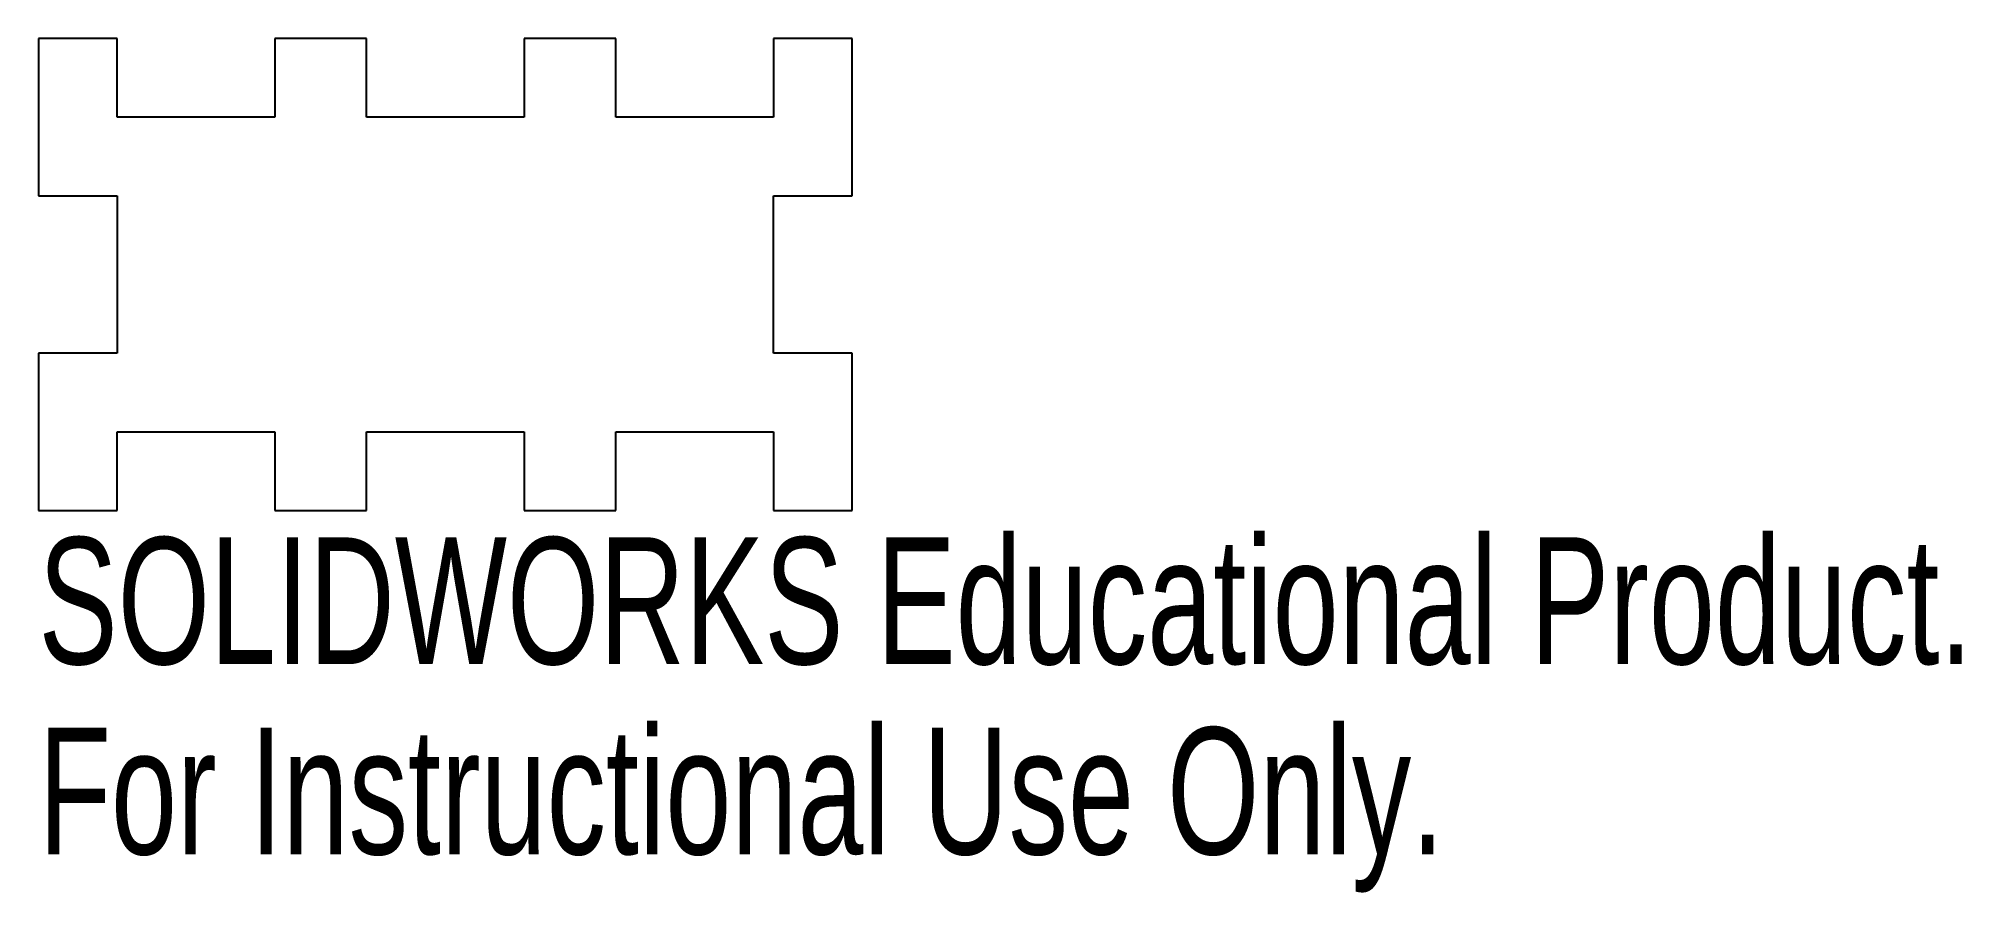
# Model space of a CAD drawing. Header units: millimetres. Extents: x -15.5 to 57.8, y -23.6 to 9.
import ezdxf

# ---------------------------------------------------------------- set-up
doc = ezdxf.new("R2010")
doc.units = ezdxf.units.MM
doc.styles.add('SLDTEXTSTYLE0', font='TXT', dxfattribs={"width": 0.7})

msp = doc.modelspace()

# ---------------------------------------------------------------- linework, layer by layer
at = {"color": 7, "linetype": 'Continuous', "lineweight": 25}
for p, q in [((-15.5, 9), (-15.5, 3)), ((-12.5, 9), (-15.5, 9)), ((-12.5, 6), (-12.5, 9)), ((-6.5, 9), (-6.5, 6)), ((-3, 9), (-6.5, 9)), ((-3, 6), (-3, 9)), ((3, 9), (3, 6)), ((6.5, 9), (3, 9)), ((6.5, 6), (6.5, 9)), ((12.5, 9), (12.5, 6)), ((15.5, 9), (12.5, 9)), ((15.5, 3), (15.5, 9)), ((-6.5, 6), (-12.5, 6)), ((3, 6), (-3, 6)), ((12.5, 6), (6.5, 6)), ((-15.5, 3), (-12.5, 3)), ((-12.5, 3), (-12.5, -3)), ((12.5, 3), (15.5, 3)), ((12.5, -3), (12.5, 3)), ((-15.5, -3), (-15.5, -9)), ((-12.5, -3), (-15.5, -3)), ((15.5, -3), (12.5, -3)), ((15.5, -9), (15.5, -3)), ((-12.5, -6), (-6.5, -6)), ((-12.5, -9), (-12.5, -6)), ((-6.5, -6), (-6.5, -9)), ((-3, -6), (3, -6)), ((-3, -9), (-3, -6)), ((3, -6), (3, -9)), ((6.5, -6), (12.5, -6)), ((6.5, -9), (6.5, -6)), ((12.5, -6), (12.5, -9)), ((-15.5, -9), (-12.5, -9)), ((-6.5, -9), (-3, -9)), ((3, -9), (6.5, -9)), ((12.5, -9), (15.5, -9))]:
    msp.add_line(p, q, dxfattribs=at)

# ---------------------------------------------------------------- texts
at = {"color": 7, "linetype": 'Continuous', "char_height": 4.83362, "attachment_point": 1, "style": 'SLDTEXTSTYLE0'}
for s, insert in [('SOLIDWORKS Educational Product.', (-15.5, -10.02)), ('For Instructional Use Only.', (-15.5, -17.27))]:
    msp.add_mtext(s, dxfattribs=dict(at, insert=insert))

doc.saveas('drawing.dxf')
